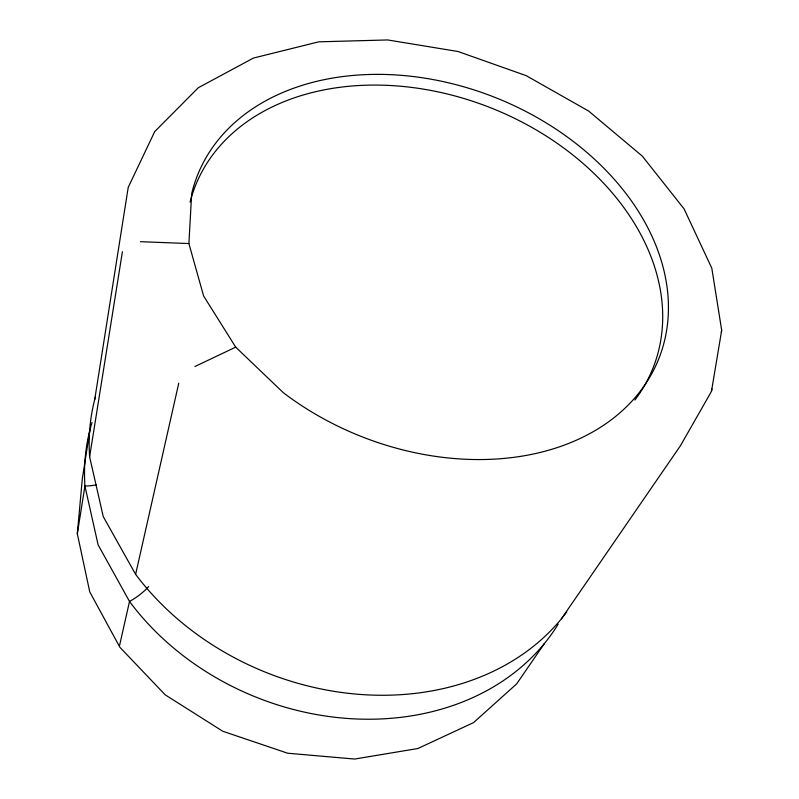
<?xml version="1.0" encoding="UTF-8"?>
<svg xmlns="http://www.w3.org/2000/svg" width="799" height="799" viewBox="0 0 799 799"><rect width="100%" height="100%" fill="white"/><g stroke="black" fill="none" stroke-linecap="round" stroke-linejoin="round"><path stroke-width="1.2" d="M188.884 243.565L191.66 193.807A248.219 182.242 21.7 0 1 506.916 102.402A248.219 182.242 21.7 0 1 640.089 391.5A248.219 182.242 21.7 0 1 283.236 392.619L235.705 347.136L203.635 296.01L188.884 243.565L140.424 241.688M544.399 643.535L516.663 683.874L473.527 722.636L417.847 748.523L354.616 759.05L287.68 753.227L222.671 731.205L165.163 694.81L119.9 647.3L89.758 591.909L77.313 533.732L82.307 478.831L89.997 429.682M94.721 399.54L128.22 187.385L154.696 131.625L198.342 87.71L253.463 58.047L318.761 41.828L387.715 39.95L458.017 51.506L526.122 75.625L588.633 111.051L642.326 156.155L684.084 208.889L711.809 268.214L721.687 330.277L711.539 390.991L710.611 392.898L680.428 445.742L561.427 618.776M77.313 533.732L84.934 486.052A255.44 208.988 21.7 0 1 92.025 422.461M566.781 611.914A262.172 211.895 21.7 0 1 135.62 574.361L103.251 516.593L89.618 456.768L122.417 251.705M721.357 332.224L721.687 330.277M711.539 390.991L711.899 388.903M119.58 645.472L129.508 601.467A27.905 9.808 -36.4 0 0 148.674 586.546M135.62 574.361L178.766 383.121M194.886 366.531L235.705 347.136M89.618 456.768A262.172 211.895 21.7 0 1 95.351 397.143M190.062 202.137A246.292 181.703 21.7 0 1 503.66 113.238A246.292 181.703 21.7 0 1 634.865 400.049M558.181 624.179A255.44 208.988 21.7 0 1 129.508 601.467L98.107 544.838L84.934 486.052A27.036 14.582 -3.4 0 0 96.369 484.753"/></g></svg>
